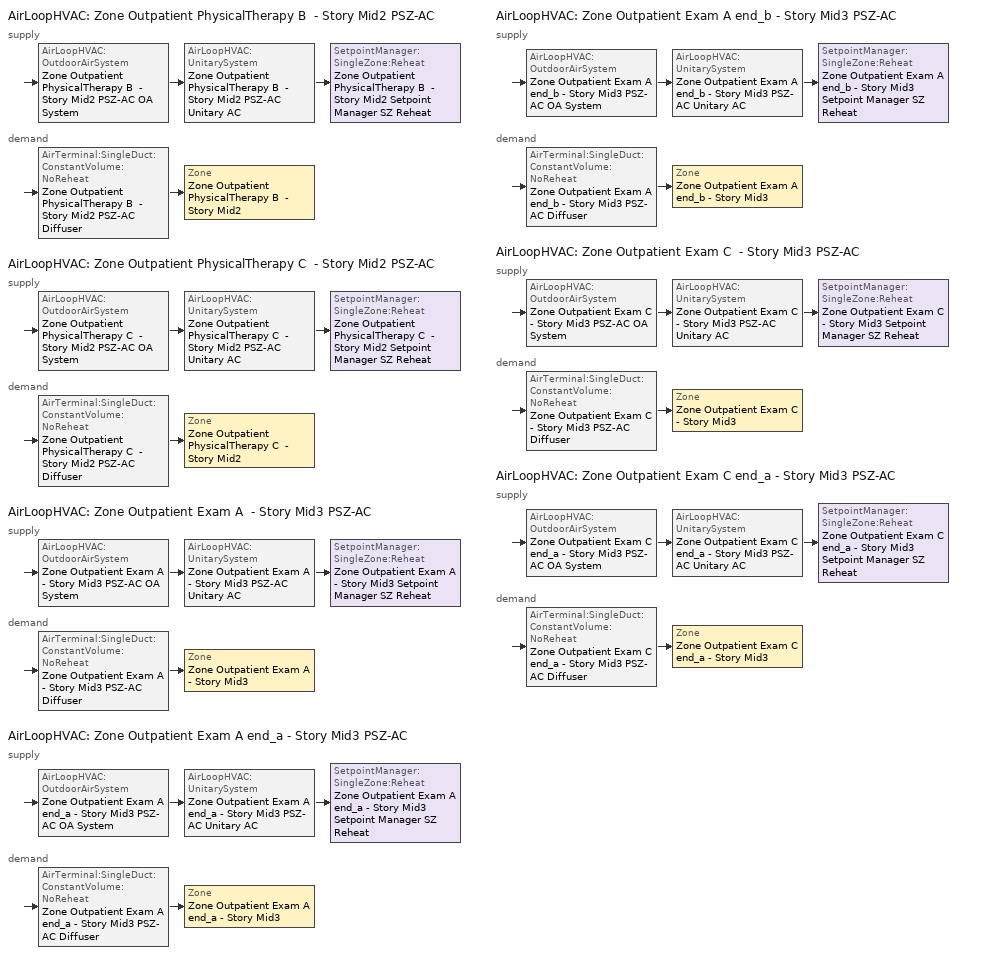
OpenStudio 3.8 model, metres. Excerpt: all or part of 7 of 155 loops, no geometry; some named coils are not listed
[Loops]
AirLoopHVAC 'Zone Outpatient PhysicalTherapy B  - Story Mid2 PSZ-AC'
 supply: AirLoopHVAC:OutdoorAirSystem 'Zone Outpatient PhysicalTherapy B  - Story Mid2 PSZ-AC OA System' > AirLoopHVAC:UnitarySystem 'Zone Outpatient PhysicalTherapy B  - Story Mid2 PSZ-AC Unitary AC' > SetpointManager:SingleZone:Reheat 'Zone Outpatient PhysicalTherapy B  - Story Mid2 Setpoint Manager SZ Reheat'
 demand: AirTerminal:SingleDuct:ConstantVolume:NoReheat 'Zone Outpatient PhysicalTherapy B  - Story Mid2 PSZ-AC Diffuser' > Zone 'Zone Outpatient PhysicalTherapy B  - Story Mid2'
AirLoopHVAC 'Zone Outpatient PhysicalTherapy C  - Story Mid2 PSZ-AC'
 supply: AirLoopHVAC:OutdoorAirSystem 'Zone Outpatient PhysicalTherapy C  - Story Mid2 PSZ-AC OA System' > AirLoopHVAC:UnitarySystem 'Zone Outpatient PhysicalTherapy C  - Story Mid2 PSZ-AC Unitary AC' > SetpointManager:SingleZone:Reheat 'Zone Outpatient PhysicalTherapy C  - Story Mid2 Setpoint Manager SZ Reheat'
 demand: AirTerminal:SingleDuct:ConstantVolume:NoReheat 'Zone Outpatient PhysicalTherapy C  - Story Mid2 PSZ-AC Diffuser' > Zone 'Zone Outpatient PhysicalTherapy C  - Story Mid2'
AirLoopHVAC 'Zone Outpatient Exam A  - Story Mid3 PSZ-AC'
 supply: AirLoopHVAC:OutdoorAirSystem 'Zone Outpatient Exam A  - Story Mid3 PSZ-AC OA System' > AirLoopHVAC:UnitarySystem 'Zone Outpatient Exam A  - Story Mid3 PSZ-AC Unitary AC' > SetpointManager:SingleZone:Reheat 'Zone Outpatient Exam A  - Story Mid3 Setpoint Manager SZ Reheat'
 demand: AirTerminal:SingleDuct:ConstantVolume:NoReheat 'Zone Outpatient Exam A  - Story Mid3 PSZ-AC Diffuser' > Zone 'Zone Outpatient Exam A  - Story Mid3'
AirLoopHVAC 'Zone Outpatient Exam A end_a - Story Mid3 PSZ-AC'
 supply: AirLoopHVAC:OutdoorAirSystem 'Zone Outpatient Exam A end_a - Story Mid3 PSZ-AC OA System' > AirLoopHVAC:UnitarySystem 'Zone Outpatient Exam A end_a - Story Mid3 PSZ-AC Unitary AC' > SetpointManager:SingleZone:Reheat 'Zone Outpatient Exam A end_a - Story Mid3 Setpoint Manager SZ Reheat'
 demand: AirTerminal:SingleDuct:ConstantVolume:NoReheat 'Zone Outpatient Exam A end_a - Story Mid3 PSZ-AC Diffuser' > Zone 'Zone Outpatient Exam A end_a - Story Mid3'
AirLoopHVAC 'Zone Outpatient Exam A end_b - Story Mid3 PSZ-AC'
 supply: AirLoopHVAC:OutdoorAirSystem 'Zone Outpatient Exam A end_b - Story Mid3 PSZ-AC OA System' > AirLoopHVAC:UnitarySystem 'Zone Outpatient Exam A end_b - Story Mid3 PSZ-AC Unitary AC' > SetpointManager:SingleZone:Reheat 'Zone Outpatient Exam A end_b - Story Mid3 Setpoint Manager SZ Reheat'
 demand: AirTerminal:SingleDuct:ConstantVolume:NoReheat 'Zone Outpatient Exam A end_b - Story Mid3 PSZ-AC Diffuser' > Zone 'Zone Outpatient Exam A end_b - Story Mid3'
AirLoopHVAC 'Zone Outpatient Exam C  - Story Mid3 PSZ-AC'
 supply: AirLoopHVAC:OutdoorAirSystem 'Zone Outpatient Exam C  - Story Mid3 PSZ-AC OA System' > AirLoopHVAC:UnitarySystem 'Zone Outpatient Exam C  - Story Mid3 PSZ-AC Unitary AC' > SetpointManager:SingleZone:Reheat 'Zone Outpatient Exam C  - Story Mid3 Setpoint Manager SZ Reheat'
 demand: AirTerminal:SingleDuct:ConstantVolume:NoReheat 'Zone Outpatient Exam C  - Story Mid3 PSZ-AC Diffuser' > Zone 'Zone Outpatient Exam C  - Story Mid3'
AirLoopHVAC 'Zone Outpatient Exam C end_a - Story Mid3 PSZ-AC'
 supply: AirLoopHVAC:OutdoorAirSystem 'Zone Outpatient Exam C end_a - Story Mid3 PSZ-AC OA System' > AirLoopHVAC:UnitarySystem 'Zone Outpatient Exam C end_a - Story Mid3 PSZ-AC Unitary AC' > SetpointManager:SingleZone:Reheat 'Zone Outpatient Exam C end_a - Story Mid3 Setpoint Manager SZ Reheat'
 demand: AirTerminal:SingleDuct:ConstantVolume:NoReheat 'Zone Outpatient Exam C end_a - Story Mid3 PSZ-AC Diffuser' > Zone 'Zone Outpatient Exam C end_a - Story Mid3'
[Sizing:Zone] Zone Cooling Design Supply Air Temperature Input Method=SupplyAirTemperature; Zone Cooling Design Supply Air Temperature {C}=12.7778; Zone Cooling Design Supply Air Temperature Difference {deltaC}=11.11; Zone Heating Design Supply Air Temperature Input Method=SupplyAirTemperature; Zone Heating Design Supply Air Temperature {C}=50; Zone Heating Design Supply Air Temperature Difference {deltaC}=11.11; Zone Cooling Design Supply Air Humidity Ratio {kg-H2O/kg-air}=0.0085; Zone Heating Design Supply Air Humidity Ratio {kg-H2O/kg-air}=0.008; Cooling Design Air Flow Method=DesignDay; Heating Design Air Flow Method=DesignDay; Account for Dedicated Outdoor Air System=No; Dedicated Outdoor Air System Control Strategy=NeutralSupplyAir; Dedicated Outdoor Air Low Setpoint Temperature for Design {C}=autosize; Dedicated Outdoor Air High Setpoint Temperature for Design {C}=autosize; Zone Load Sizing Method=Sensible Load Only No Latent Load; Zone Latent Cooling Design Supply Air Humidity Ratio Input Method=HumidityRatioDifference; Zone Cooling Design Supply Air Humidity Ratio Difference {kgWater/kgDryAir}=0.005; Zone Latent Heating Design Supply Air Humidity Ratio Input Method=HumidityRatioDifference; Zone Humidification Design Supply Air Humidity Ratio Difference {kgWater/kgDryAir}=0.005
Zone Outpatient Exam A end_a - Story Mid3; Zone Outpatient Exam C end_a - Story Mid3; Zone Outpatient Exam A  - Story Mid3; Zone Outpatient Exam C  - Story Mid3; Zone Outpatient Exam A end_b - Story Mid3; Zone Outpatient PhysicalTherapy B  - Story Mid2; Zone Outpatient PhysicalTherapy C  - Story Mid2
[Zone equipment]
Zone Outpatient Exam A end_a - Story Mid3: Zone Outpatient Exam A end_a - Story Mid3 PSZ-AC Diffuser
Zone Outpatient Exam C end_a - Story Mid3: Zone Outpatient Exam C end_a - Story Mid3 PSZ-AC Diffuser
Zone Outpatient Exam A  - Story Mid3: Zone Outpatient Exam A  - Story Mid3 PSZ-AC Diffuser
Zone Outpatient Exam C  - Story Mid3: Zone Outpatient Exam C  - Story Mid3 PSZ-AC Diffuser
Zone Outpatient Exam A end_b - Story Mid3: Zone Outpatient Exam A end_b - Story Mid3 PSZ-AC Diffuser
Zone Outpatient PhysicalTherapy B  - Story Mid2: Zone Outpatient PhysicalTherapy B  - Story Mid2 PSZ-AC Diffuser
Zone Outpatient PhysicalTherapy C  - Story Mid2: Zone Outpatient PhysicalTherapy C  - Story Mid2 PSZ-AC Diffuser
[AirLoopHVAC] Design Return Air Flow Fraction of Supply Air Flow=1
Name | Availability Schedule | Design Supply Air Flow Rate {m3/s}
Zone Outpatient PhysicalTherapy B  - Story Mid2 PSZ-AC | Zone Outpatient PhysicalTherapy B  - Story Mid2 PSZ-AC Occ Sch | 0.0306993
Zone Outpatient PhysicalTherapy C  - Story Mid2 PSZ-AC | Zone Outpatient PhysicalTherapy C  - Story Mid2 PSZ-AC Occ Sch | 0.0331788
Zone Outpatient Exam A  - Story Mid3 PSZ-AC | Zone Outpatient Exam A  - Story Mid3 PSZ-AC Occ Sch | 0.545037
Zone Outpatient Exam A end_a - Story Mid3 PSZ-AC | Zone Outpatient Exam A end_a - Story Mid3 PSZ-AC Occ Sch | 0.163314
Zone Outpatient Exam A end_b - Story Mid3 PSZ-AC | Zone Outpatient Exam A end_b - Story Mid3 PSZ-AC Occ Sch | 0.173162
Zone Outpatient Exam C  - Story Mid3 PSZ-AC | Zone Outpatient Exam C  - Story Mid3 PSZ-AC Occ Sch | 0.528667
Zone Outpatient Exam C end_a - Story Mid3 PSZ-AC | Zone Outpatient Exam C end_a - Story Mid3 PSZ-AC Occ Sch | 0.155591
[Sizing:System] Type of Load to Size On=Sensible; Central Heating Maximum System Air Flow Ratio=1; Preheat Design Temperature {C}=7.22222; Preheat Design Humidity Ratio {kg-H2O/kg-Air}=0.008; Precool Design Temperature {C}=12.7778; Precool Design Humidity Ratio {kg-H2O/kg-Air}=0.008; Central Cooling Design Supply Air Temperature {C}=12.7778; Central Heating Design Supply Air Temperature {C}=50; Sizing Option=Coincident; 100% Outdoor Air in Cooling=No; 100% Outdoor Air in Heating=No; Central Cooling Design Supply Air Humidity Ratio {kg-H2O/kg-Air}=0.0085; Central Heating Design Supply Air Humidity Ratio {kg-H2O/kg-Air}=0.008; Cooling Design Air Flow Method=DesignDay; Heating Design Air Flow Method=DesignDay; System Outdoor Air Method=ZoneSum; Zone Maximum Outdoor Air Fraction=1; Cooling Supply Air Flow Rate Per Floor Area {m3/s-m2}=0.00996765; Cooling Fraction of Autosized Cooling Supply Air Flow Rate=1; Cooling Supply Air Flow Rate Per Unit Cooling Capacity {m3/s-W}=3.94755e-05; Heating Supply Air Flow Rate Per Floor Area {m3/s-m2}=0.00996765; Heating Fraction of Autosized Heating Supply Air Flow Rate=1; Heating Fraction of Autosized Cooling Supply Air Flow Rate=1; Heating Supply Air Flow Rate Per Unit Heating Capacity {m3/s-W}=3.15882e-05; Cooling Design Capacity Method=CoolingDesignCapacity; Cooling Design Capacity Per Floor Area {W/m2}=234.7; Fraction of Autosized Cooling Design Capacity=1; Heating Design Capacity Method=HeatingDesignCapacity; Heating Design Capacity Per Floor Area {W/m2}=157; Fraction of Autosized Heating Design Capacity=1; Central Cooling Capacity Control Method=OnOff; Occupant Diversity=1
Name | Design Outdoor Air Flow Rate {m3/s} | Cooling Design Capacity {W} | Heating Design Capacity {W}
Zone Outpatient PhysicalTherapy B  - Story Mid2 PSZ-AC | 0.0306993 | 561.51 | 953.2
Zone Outpatient PhysicalTherapy C  - Story Mid2 PSZ-AC | 0.0331788 | 606.76 | 1030.67
Zone Outpatient Exam A  - Story Mid3 PSZ-AC | 0.545037 | 7285.65 | 6248.53
Zone Outpatient Exam A end_a - Story Mid3 PSZ-AC | 0.163314 | 2149.55 | 2228.87
Zone Outpatient Exam A end_b - Story Mid3 PSZ-AC | 0.173162 | 2270.77 | 2217.58
Zone Outpatient Exam C  - Story Mid3 PSZ-AC | 0.528667 | 6801.77 | 6238.95
Zone Outpatient Exam C end_a - Story Mid3 PSZ-AC | 0.155591 | 1987.39 | 2226.41
[SetpointManager:SingleZone:Reheat] Minimum Supply Air Temperature {C}=12.7778; Maximum Supply Air Temperature {C}=50
Name | Control Zone | Setpoint Node or NodeList
Zone Outpatient PhysicalTherapy B  - Story Mid2 Setpoint Manager SZ Reheat | Zone Outpatient PhysicalTherapy B  - Story Mid2 | Zone Outpatient PhysicalTherapy B  - Story Mid2 PSZ-AC Supply Outlet Node
Zone Outpatient PhysicalTherapy C  - Story Mid2 Setpoint Manager SZ Reheat | Zone Outpatient PhysicalTherapy C  - Story Mid2 | Zone Outpatient PhysicalTherapy C  - Story Mid2 PSZ-AC Supply Outlet Node
Zone Outpatient Exam A  - Story Mid3 Setpoint Manager SZ Reheat | Zone Outpatient Exam A  - Story Mid3 | Zone Outpatient Exam A  - Story Mid3 PSZ-AC Supply Outlet Node
Zone Outpatient Exam A end_a - Story Mid3 Setpoint Manager SZ Reheat | Zone Outpatient Exam A end_a - Story Mid3 | Zone Outpatient Exam A end_a - Story Mid3 PSZ-AC Supply Outlet Node
Zone Outpatient Exam A end_b - Story Mid3 Setpoint Manager SZ Reheat | Zone Outpatient Exam A end_b - Story Mid3 | Zone Outpatient Exam A end_b - Story Mid3 PSZ-AC Supply Outlet Node
Zone Outpatient Exam C  - Story Mid3 Setpoint Manager SZ Reheat | Zone Outpatient Exam C  - Story Mid3 | Zone Outpatient Exam C  - Story Mid3 PSZ-AC Supply Outlet Node
Zone Outpatient Exam C end_a - Story Mid3 Setpoint Manager SZ Reheat | Zone Outpatient Exam C end_a - Story Mid3 | Zone Outpatient Exam C end_a - Story Mid3 PSZ-AC Supply Outlet Node
[Coil:Heating:Electric] Availability Schedule=Always On Discrete; Efficiency=1
Name | Nominal Capacity {W}
Zone Outpatient PhysicalTherapy B  - Story Mid2 PSZ-AC Electric Backup Htg Coil | 1561.77
Zone Outpatient PhysicalTherapy C  - Story Mid2 PSZ-AC Electric Backup Htg Coil | 1688.16
Zone Outpatient Exam A  - Story Mid3 PSZ-AC Electric Backup Htg Coil | 21795
Zone Outpatient Exam A end_a - Story Mid3 PSZ-AC Electric Backup Htg Coil | 6432.1
Zone Outpatient Exam A end_b - Story Mid3 PSZ-AC Electric Backup Htg Coil | 6775.68
Zone Outpatient Exam C  - Story Mid3 PSZ-AC Electric Backup Htg Coil | 21222.8
Zone Outpatient Exam C end_a - Story Mid3 PSZ-AC Electric Backup Htg Coil | 6162.68
[Coil:Cooling:DX:SingleSpeed] Availability Schedule=Always On Discrete; Rated COP {W/W}=3.14722; Rated Evaporator Fan Power Per Volume Flow Rate 2017 {W/(m3/s)}=773.3; Rated Evaporator Fan Power Per Volume Flow Rate 2023 {W/(m3/s)}=934.4; Total Cooling Capacity Function of Temperature Curve=DOE Ref DX Clg Coil Cool-Cap-fT; Total Cooling Capacity Function of Flow Fraction Curve=DOE Ref DX Clg Coil Cool-CAP-fFlow; Energy Input Ratio Function of Temperature Curve=DOE Ref DX Clg Coil Cool-EIR-fT; Energy Input Ratio Function of Flow Fraction Curve=DOE Ref DX Clg Coil Cool-EIR-fFlow; Part Load Fraction Correlation Curve=DOE Ref DX Clg Coil Cool-PLF-fPLR; Minimum Outdoor Dry-Bulb Temperature for Compressor Operation {C}=-25; Nominal Time for Condensate Removal to Begin {s}=0; Ratio of Initial Moisture Evaporation Rate and Steady State Latent Capacity=0; Maximum Cycling Rate {cycles/hr}=0; Latent Capacity Time Constant {s}=0; Condenser Type=AirCooled; Evaporative Condenser Effectiveness=0.9; Evaporative Condenser Air Flow Rate {m3/s}=autosize; Evaporative Condenser Pump Rated Power Consumption {W}=autosize; Crankcase Heater Capacity {W}=0; Maximum Outdoor Dry-Bulb Temperature for Crankcase Heater Operation {C}=10; Basin Heater Capacity {W/K}=0; Basin Heater Setpoint Temperature {C}=2
Name | Rated Total Cooling Capacity {W} | Rated Sensible Heat Ratio | Rated Air Flow Rate {m3/s}
Zone Outpatient PhysicalTherapy B  - Story Mid2 PSZ-AC 1spd DX AC Clg Coil 2kBtu/hr 9.7SEER | 762.336 | 0.701083 | 0.0306993
Zone Outpatient PhysicalTherapy C  - Story Mid2 PSZ-AC 1spd DX AC Clg Coil 3kBtu/hr 9.7SEER | 823.909 | 0.701083 | 0.0331788
Zone Outpatient Exam A  - Story Mid3 PSZ-AC 1spd DX AC Clg Coil 30kBtu/hr 9.7SEER | 10455.6 | 0.793256 | 0.545037
Zone Outpatient Exam A end_a - Story Mid3 PSZ-AC 1spd DX AC Clg Coil 9kBtu/hr 9.7SEER | 3057.64 | 0.800064 | 0.163314
Zone Outpatient Exam A end_b - Story Mid3 PSZ-AC 1spd DX AC Clg Coil 10kBtu/hr 9.7SEER | 3215.91 | 0.800704 | 0.173162
Zone Outpatient Exam C  - Story Mid3 PSZ-AC 1spd DX AC Clg Coil 28kBtu/hr 9.7SEER | 9781.21 | 0.800944 | 0.528667
Zone Outpatient Exam C end_a - Story Mid3 PSZ-AC 1spd DX AC Clg Coil 9kBtu/hr 9.7SEER | 2843.05 | 0.800067 | 0.155591
[Fan:OnOff] Availability Schedule=Always On Discrete; Fan Total Efficiency=0.53625; Pressure Rise {Pa}=622.722; Motor Efficiency=0.825; Motor In Airstream Fraction=1
Name | Maximum Flow Rate {m3/s} | Fan Power Ratio Function of Speed Ratio Curve | Fan Efficiency Ratio Function of Speed Ratio Curve
Zone Outpatient PhysicalTherapy B  - Story Mid2 PSZ-AC Fan | 0.0306993 | Fan On Off Power Curve 112 | Fan On Off Efficiency Curve 112
Zone Outpatient PhysicalTherapy C  - Story Mid2 PSZ-AC Fan | 0.0331788 | Fan On Off Power Curve 113 | Fan On Off Efficiency Curve 113
Zone Outpatient Exam A  - Story Mid3 PSZ-AC Fan | 0.545037 | Fan On Off Power Curve 114 | Fan On Off Efficiency Curve 114
Zone Outpatient Exam A end_a - Story Mid3 PSZ-AC Fan | 0.163314 | Fan On Off Power Curve 115 | Fan On Off Efficiency Curve 115
Zone Outpatient Exam A end_b - Story Mid3 PSZ-AC Fan | 0.173162 | Fan On Off Power Curve 116 | Fan On Off Efficiency Curve 116
Zone Outpatient Exam C  - Story Mid3 PSZ-AC Fan | 0.528667 | Fan On Off Power Curve 117 | Fan On Off Efficiency Curve 117
Zone Outpatient Exam C end_a - Story Mid3 PSZ-AC Fan | 0.155591 | Fan On Off Power Curve 118 | Fan On Off Efficiency Curve 118
[AirLoopHVAC:UnitarySystem] Control Type=Load; Dehumidification Control Type=None; Availability Schedule=Always On Discrete; Fan Placement=DrawThrough; DX Heating Coil Sizing Ratio=1; Use DOAS DX Cooling Coil=No; DOAS DX Cooling Coil Leaving Minimum Air Temperature {C}=2; Latent Load Control=SensibleOnlyLoadControl; Supply Air Flow Rate Method During Cooling Operation=SupplyAirFlowRate; Supply Air Flow Rate Method During Heating Operation=SupplyAirFlowRate; Supply Air Flow Rate Method When No Cooling or Heating is Required=None; No Load Supply Air Flow Rate Control Set To Low Speed=Yes; Maximum Supply Air Temperature {C}=50; Maximum Outdoor Dry-Bulb Temperature for Supplemental Heater Operation {C}=21; Ancilliary On-Cycle Electric Power {W}=0; Ancilliary Off-Cycle Electric Power {W}=0
Name | Controlling Zone or Thermostat Location | Supply Fan | Supply Air Fan Operating Mode Schedule | Heating Coil | Cooling Coil | Supplemental Heating Coil | Supply Air Flow Rate During Cooling Operation {m3/s} | Supply Air Flow Rate During Heating Operation {m3/s}
Zone Outpatient PhysicalTherapy B  - Story Mid2 PSZ-AC Unitary AC | Zone Outpatient PhysicalTherapy B  - Story Mid2 | Zone Outpatient PhysicalTherapy B  - Story Mid2 PSZ-AC Fan | Zone Outpatient PhysicalTherapy B  - Story Mid2 PSZ-AC_night_fancycle_schedule | Zone Outpatient PhysicalTherapy B  - Story Mid2 PSZ-AC Water Htg Coil | Zone Outpatient PhysicalTherapy B  - Story Mid2 PSZ-AC 1spd DX AC Clg Coil 2kBtu/hr 9.7SEER | Zone Outpatient PhysicalTherapy B  - Story Mid2 PSZ-AC Electric Backup Htg Coil | 0.0306993 | 0.0306993
Zone Outpatient PhysicalTherapy C  - Story Mid2 PSZ-AC Unitary AC | Zone Outpatient PhysicalTherapy C  - Story Mid2 | Zone Outpatient PhysicalTherapy C  - Story Mid2 PSZ-AC Fan | Zone Outpatient PhysicalTherapy C  - Story Mid2 PSZ-AC_night_fancycle_schedule | Zone Outpatient PhysicalTherapy C  - Story Mid2 PSZ-AC Water Htg Coil | Zone Outpatient PhysicalTherapy C  - Story Mid2 PSZ-AC 1spd DX AC Clg Coil 3kBtu/hr 9.7SEER | Zone Outpatient PhysicalTherapy C  - Story Mid2 PSZ-AC Electric Backup Htg Coil | 0.0331788 | 0.0331788
Zone Outpatient Exam A  - Story Mid3 PSZ-AC Unitary AC | Zone Outpatient Exam A  - Story Mid3 | Zone Outpatient Exam A  - Story Mid3 PSZ-AC Fan | Zone Outpatient Exam A  - Story Mid3 PSZ-AC_night_fancycle_schedule | Zone Outpatient Exam A  - Story Mid3 PSZ-AC Water Htg Coil | Zone Outpatient Exam A  - Story Mid3 PSZ-AC 1spd DX AC Clg Coil 30kBtu/hr 9.7SEER | Zone Outpatient Exam A  - Story Mid3 PSZ-AC Electric Backup Htg Coil | 0.545037 | 0.545037
Zone Outpatient Exam A end_a - Story Mid3 PSZ-AC Unitary AC | Zone Outpatient Exam A end_a - Story Mid3 | Zone Outpatient Exam A end_a - Story Mid3 PSZ-AC Fan | Zone Outpatient Exam A end_a - Story Mid3 PSZ-AC_night_fancycle_schedule | Zone Outpatient Exam A end_a - Story Mid3 PSZ-AC Water Htg Coil | Zone Outpatient Exam A end_a - Story Mid3 PSZ-AC 1spd DX AC Clg Coil 9kBtu/hr 9.7SEER | Zone Outpatient Exam A end_a - Story Mid3 PSZ-AC Electric Backup Htg Coil | 0.163314 | 0.163314
Zone Outpatient Exam A end_b - Story Mid3 PSZ-AC Unitary AC | Zone Outpatient Exam A end_b - Story Mid3 | Zone Outpatient Exam A end_b - Story Mid3 PSZ-AC Fan | Zone Outpatient Exam A end_b - Story Mid3 PSZ-AC_night_fancycle_schedule | Zone Outpatient Exam A end_b - Story Mid3 PSZ-AC Water Htg Coil | Zone Outpatient Exam A end_b - Story Mid3 PSZ-AC 1spd DX AC Clg Coil 10kBtu/hr 9.7SEER | Zone Outpatient Exam A end_b - Story Mid3 PSZ-AC Electric Backup Htg Coil | 0.173162 | 0.173162
Zone Outpatient Exam C  - Story Mid3 PSZ-AC Unitary AC | Zone Outpatient Exam C  - Story Mid3 | Zone Outpatient Exam C  - Story Mid3 PSZ-AC Fan | Zone Outpatient Exam C  - Story Mid3 PSZ-AC_night_fancycle_schedule | Zone Outpatient Exam C  - Story Mid3 PSZ-AC Water Htg Coil | Zone Outpatient Exam C  - Story Mid3 PSZ-AC 1spd DX AC Clg Coil 28kBtu/hr 9.7SEER | Zone Outpatient Exam C  - Story Mid3 PSZ-AC Electric Backup Htg Coil | 0.528667 | 0.528667
Zone Outpatient Exam C end_a - Story Mid3 PSZ-AC Unitary AC | Zone Outpatient Exam C end_a - Story Mid3 | Zone Outpatient Exam C end_a - Story Mid3 PSZ-AC Fan | Zone Outpatient Exam C end_a - Story Mid3 PSZ-AC_night_fancycle_schedule | Zone Outpatient Exam C end_a - Story Mid3 PSZ-AC Water Htg Coil | Zone Outpatient Exam C end_a - Story Mid3 PSZ-AC 1spd DX AC Clg Coil 9kBtu/hr 9.7SEER | Zone Outpatient Exam C end_a - Story Mid3 PSZ-AC Electric Backup Htg Coil | 0.155591 | 0.155591
[Controller:OutdoorAir] Economizer Control Type=NoEconomizer; Economizer Control Action Type=ModulateFlow; Economizer Maximum Limit Dry-Bulb Temperature {C}=28; Economizer Maximum Limit Enthalpy {J/kg}=64000; Lockout Type=LockoutWithCompressor; Minimum Limit Type=FixedMinimum; High Humidity Control=No; Heat Recovery Bypass Control Type=BypassWhenWithinEconomizerLimits; Economizer Operation Staging=InterlockedWithMechanicalCooling
Name | Minimum Outdoor Air Flow Rate {m3/s} | Maximum Outdoor Air Flow Rate {m3/s} | Minimum Outdoor Air Schedule | Controller Mechanical Ventilation
Zone Outpatient PhysicalTherapy B  - Story Mid2 PSZ-AC OA System Controller | 0.0132012 | 0.0306993 | Zone Outpatient PhysicalTherapy B  - Story Mid2 PSZ-AC_night_novent_schedule | Controller Mechanical Ventilation 113
Zone Outpatient PhysicalTherapy C  - Story Mid2 PSZ-AC OA System Controller | 0.014274 | 0.0331788 | Zone Outpatient PhysicalTherapy C  - Story Mid2 PSZ-AC_night_novent_schedule | Controller Mechanical Ventilation 114
Zone Outpatient Exam A  - Story Mid3 PSZ-AC OA System Controller | 0.0736687 | 0.545037 | Zone Outpatient Exam A  - Story Mid3 PSZ-AC_night_novent_schedule | Controller Mechanical Ventilation 115
Zone Outpatient Exam A end_a - Story Mid3 PSZ-AC OA System Controller | 0.0196885 | 0.163314 | Zone Outpatient Exam A end_a - Story Mid3 PSZ-AC_night_novent_schedule | Controller Mechanical Ventilation 116
Zone Outpatient Exam A end_b - Story Mid3 PSZ-AC OA System Controller | 0.0196885 | 0.173162 | Zone Outpatient Exam A end_b - Story Mid3 PSZ-AC_night_novent_schedule | Controller Mechanical Ventilation 117
Zone Outpatient Exam C  - Story Mid3 PSZ-AC OA System Controller | 0.0736687 | 0.528667 | Zone Outpatient Exam C  - Story Mid3 PSZ-AC_night_novent_schedule | Controller Mechanical Ventilation 118
Zone Outpatient Exam C end_a - Story Mid3 PSZ-AC OA System Controller | 0.0196885 | 0.155591 | Zone Outpatient Exam C end_a - Story Mid3 PSZ-AC_night_novent_schedule | Controller Mechanical Ventilation 119
[Controller:MechanicalVentilation] Availability Schedule=Always On Discrete
Controller Mechanical Ventilation 113; Controller Mechanical Ventilation 114; Controller Mechanical Ventilation 115; Controller Mechanical Ventilation 116; Controller Mechanical Ventilation 117; Controller Mechanical Ventilation 118; Controller Mechanical Ventilation 119
[AirLoopHVAC:OutdoorAirSystem]
Name | Controller
Zone Outpatient PhysicalTherapy B  - Story Mid2 PSZ-AC OA System | Zone Outpatient PhysicalTherapy B  - Story Mid2 PSZ-AC OA System Controller
Zone Outpatient PhysicalTherapy C  - Story Mid2 PSZ-AC OA System | Zone Outpatient PhysicalTherapy C  - Story Mid2 PSZ-AC OA System Controller
Zone Outpatient Exam A  - Story Mid3 PSZ-AC OA System | Zone Outpatient Exam A  - Story Mid3 PSZ-AC OA System Controller
Zone Outpatient Exam A end_a - Story Mid3 PSZ-AC OA System | Zone Outpatient Exam A end_a - Story Mid3 PSZ-AC OA System Controller
Zone Outpatient Exam A end_b - Story Mid3 PSZ-AC OA System | Zone Outpatient Exam A end_b - Story Mid3 PSZ-AC OA System Controller
Zone Outpatient Exam C  - Story Mid3 PSZ-AC OA System | Zone Outpatient Exam C  - Story Mid3 PSZ-AC OA System Controller
Zone Outpatient Exam C end_a - Story Mid3 PSZ-AC OA System | Zone Outpatient Exam C end_a - Story Mid3 PSZ-AC OA System Controller
[AirTerminal:SingleDuct:ConstantVolume:NoReheat] Availability Schedule=Always On Discrete
Name | Maximum Air Flow Rate {m3/s}
Zone Outpatient PhysicalTherapy B  - Story Mid2 PSZ-AC Diffuser | 0.0306993
Zone Outpatient PhysicalTherapy C  - Story Mid2 PSZ-AC Diffuser | 0.0331788
Zone Outpatient Exam A  - Story Mid3 PSZ-AC Diffuser | 0.545037
Zone Outpatient Exam A end_a - Story Mid3 PSZ-AC Diffuser | 0.163314
Zone Outpatient Exam A end_b - Story Mid3 PSZ-AC Diffuser | 0.173162
Zone Outpatient Exam C  - Story Mid3 PSZ-AC Diffuser | 0.528667
Zone Outpatient Exam C end_a - Story Mid3 PSZ-AC Diffuser | 0.155591
[Schedule:Ruleset]
Name | Default Day Schedule | Summer Design Day Schedule | Winter Design Day Schedule
Zone Outpatient Exam A  - Story Mid3 PSZ-AC Occ Sch | Zone Outpatient Exam A  - Story Mid3 PSZ-AC Occ Sch Default | Zone Outpatient Exam A  - Story Mid3 PSZ-AC Occ Sch Summer Design Day | Zone Outpatient Exam A  - Story Mid3 PSZ-AC Occ Sch Winter Design Day
Zone Outpatient Exam A end_a - Story Mid3 PSZ-AC Occ Sch | Zone Outpatient Exam A end_a - Story Mid3 PSZ-AC Occ Sch Default | Zone Outpatient Exam A end_a - Story Mid3 PSZ-AC Occ Sch Summer Design Day | Zone Outpatient Exam A end_a - Story Mid3 PSZ-AC Occ Sch Winter Design Day
Zone Outpatient Exam A end_b - Story Mid3 PSZ-AC Occ Sch | Zone Outpatient Exam A end_b - Story Mid3 PSZ-AC Occ Sch Default | Zone Outpatient Exam A end_b - Story Mid3 PSZ-AC Occ Sch Summer Design Day | Zone Outpatient Exam A end_b - Story Mid3 PSZ-AC Occ Sch Winter Design Day
Zone Outpatient Exam C  - Story Mid3 PSZ-AC Occ Sch | Zone Outpatient Exam C  - Story Mid3 PSZ-AC Occ Sch Default | Zone Outpatient Exam C  - Story Mid3 PSZ-AC Occ Sch Summer Design Day | Zone Outpatient Exam C  - Story Mid3 PSZ-AC Occ Sch Winter Design Day
Zone Outpatient Exam C end_a - Story Mid3 PSZ-AC Occ Sch | Zone Outpatient Exam C end_a - Story Mid3 PSZ-AC Occ Sch Default | Zone Outpatient Exam C end_a - Story Mid3 PSZ-AC Occ Sch Summer Design Day | Zone Outpatient Exam C end_a - Story Mid3 PSZ-AC Occ Sch Winter Design Day
Zone Outpatient PhysicalTherapy B  - Story Mid2 PSZ-AC Occ Sch | Zone Outpatient PhysicalTherapy B  - Story Mid2 PSZ-AC Occ Sch Default | Zone Outpatient PhysicalTherapy B  - Story Mid2 PSZ-AC Occ Sch Summer Design Day | Zone Outpatient PhysicalTherapy B  - Story Mid2 PSZ-AC Occ Sch Winter Design Day
Zone Outpatient PhysicalTherapy C  - Story Mid2 PSZ-AC Occ Sch | Zone Outpatient PhysicalTherapy C  - Story Mid2 PSZ-AC Occ Sch Default | Zone Outpatient PhysicalTherapy C  - Story Mid2 PSZ-AC Occ Sch Summer Design Day | Zone Outpatient PhysicalTherapy C  - Story Mid2 PSZ-AC Occ Sch Winter Design Day
Zone Outpatient Exam A  - Story Mid3 PSZ-AC_night_novent_schedule | Zone Outpatient Exam A  - Story Mid3 PSZ-AC Occ Sch Default 2 | Zone Outpatient Exam A  - Story Mid3 PSZ-AC Occ Sch Summer Design Day 2 | Zone Outpatient Exam A  - Story Mid3 PSZ-AC Occ Sch Winter Design Day 2
Zone Outpatient Exam A  - Story Mid3 PSZ-AC_night_fancycle_schedule | Zone Outpatient Exam A  - Story Mid3 PSZ-AC Occ Sch Default 3 | Zone Outpatient Exam A  - Story Mid3 PSZ-AC Occ Sch Summer Design Day 3 | Zone Outpatient Exam A  - Story Mid3 PSZ-AC Occ Sch Winter Design Day 3
Zone Outpatient Exam A end_a - Story Mid3 PSZ-AC_night_novent_schedule | Zone Outpatient Exam A end_a - Story Mid3 PSZ-AC Occ Sch Default 2 | Zone Outpatient Exam A end_a - Story Mid3 PSZ-AC Occ Sch Summer Design Day 2 | Zone Outpatient Exam A end_a - Story Mid3 PSZ-AC Occ Sch Winter Design Day 2
Zone Outpatient Exam A end_a - Story Mid3 PSZ-AC_night_fancycle_schedule | Zone Outpatient Exam A end_a - Story Mid3 PSZ-AC Occ Sch Default 3 | Zone Outpatient Exam A end_a - Story Mid3 PSZ-AC Occ Sch Summer Design Day 3 | Zone Outpatient Exam A end_a - Story Mid3 PSZ-AC Occ Sch Winter Design Day 3
Zone Outpatient Exam A end_b - Story Mid3 PSZ-AC_night_novent_schedule | Zone Outpatient Exam A end_b - Story Mid3 PSZ-AC Occ Sch Default 2 | Zone Outpatient Exam A end_b - Story Mid3 PSZ-AC Occ Sch Summer Design Day 2 | Zone Outpatient Exam A end_b - Story Mid3 PSZ-AC Occ Sch Winter Design Day 2
Zone Outpatient Exam A end_b - Story Mid3 PSZ-AC_night_fancycle_schedule | Zone Outpatient Exam A end_b - Story Mid3 PSZ-AC Occ Sch Default 3 | Zone Outpatient Exam A end_b - Story Mid3 PSZ-AC Occ Sch Summer Design Day 3 | Zone Outpatient Exam A end_b - Story Mid3 PSZ-AC Occ Sch Winter Design Day 3
Zone Outpatient Exam C  - Story Mid3 PSZ-AC_night_novent_schedule | Zone Outpatient Exam C  - Story Mid3 PSZ-AC Occ Sch Default 2 | Zone Outpatient Exam C  - Story Mid3 PSZ-AC Occ Sch Summer Design Day 2 | Zone Outpatient Exam C  - Story Mid3 PSZ-AC Occ Sch Winter Design Day 2
Zone Outpatient Exam C  - Story Mid3 PSZ-AC_night_fancycle_schedule | Zone Outpatient Exam C  - Story Mid3 PSZ-AC Occ Sch Default 3 | Zone Outpatient Exam C  - Story Mid3 PSZ-AC Occ Sch Summer Design Day 3 | Zone Outpatient Exam C  - Story Mid3 PSZ-AC Occ Sch Winter Design Day 3
Zone Outpatient Exam C end_a - Story Mid3 PSZ-AC_night_novent_schedule | Zone Outpatient Exam C end_a - Story Mid3 PSZ-AC Occ Sch Default 2 | Zone Outpatient Exam C end_a - Story Mid3 PSZ-AC Occ Sch Summer Design Day 2 | Zone Outpatient Exam C end_a - Story Mid3 PSZ-AC Occ Sch Winter Design Day 2
Zone Outpatient Exam C end_a - Story Mid3 PSZ-AC_night_fancycle_schedule | Zone Outpatient Exam C end_a - Story Mid3 PSZ-AC Occ Sch Default 3 | Zone Outpatient Exam C end_a - Story Mid3 PSZ-AC Occ Sch Summer Design Day 3 | Zone Outpatient Exam C end_a - Story Mid3 PSZ-AC Occ Sch Winter Design Day 3
Zone Outpatient PhysicalTherapy B  - Story Mid2 PSZ-AC_night_novent_schedule | Zone Outpatient PhysicalTherapy B  - Story Mid2 PSZ-AC Occ Sch Default 2 | Zone Outpatient PhysicalTherapy B  - Story Mid2 PSZ-AC Occ Sch Summer Design Day 2 | Zone Outpatient PhysicalTherapy B  - Story Mid2 PSZ-AC Occ Sch Winter Design Day 2
Zone Outpatient PhysicalTherapy B  - Story Mid2 PSZ-AC_night_fancycle_schedule | Zone Outpatient PhysicalTherapy B  - Story Mid2 PSZ-AC Occ Sch Default 3 | Zone Outpatient PhysicalTherapy B  - Story Mid2 PSZ-AC Occ Sch Summer Design Day 3 | Zone Outpatient PhysicalTherapy B  - Story Mid2 PSZ-AC Occ Sch Winter Design Day 3
Zone Outpatient PhysicalTherapy C  - Story Mid2 PSZ-AC_night_novent_schedule | Zone Outpatient PhysicalTherapy C  - Story Mid2 PSZ-AC Occ Sch Default 2 | Zone Outpatient PhysicalTherapy C  - Story Mid2 PSZ-AC Occ Sch Summer Design Day 2 | Zone Outpatient PhysicalTherapy C  - Story Mid2 PSZ-AC Occ Sch Winter Design Day 2
Zone Outpatient PhysicalTherapy C  - Story Mid2 PSZ-AC_night_fancycle_schedule | Zone Outpatient PhysicalTherapy C  - Story Mid2 PSZ-AC Occ Sch Default 3 | Zone Outpatient PhysicalTherapy C  - Story Mid2 PSZ-AC Occ Sch Summer Design Day 3 | Zone Outpatient PhysicalTherapy C  - Story Mid2 PSZ-AC Occ Sch Winter Design Day 3
[Schedule:Day]
Zone Outpatient Exam A  - Story Mid3 PSZ-AC Occ Sch Default; Zone Outpatient Exam A end_a - Story Mid3 PSZ-AC Occ Sch Default; Zone Outpatient Exam A end_b - Story Mid3 PSZ-AC Occ Sch Default; Zone Outpatient Exam C  - Story Mid3 PSZ-AC Occ Sch Default; Zone Outpatient Exam C end_a - Story Mid3 PSZ-AC Occ Sch Default; Zone Outpatient PhysicalTherapy B  - Story Mid2 PSZ-AC Occ Sch Default; Zone Outpatient PhysicalTherapy C  - Story Mid2 PSZ-AC Occ Sch Default; Zone Outpatient Exam A  - Story Mid3 PSZ-AC Occ Sch Default 2; Zone Outpatient Exam A  - Story Mid3 PSZ-AC Occ Sch Default 3; Zone Outpatient Exam A end_a - Story Mid3 PSZ-AC Occ Sch Default 2; Zone Outpatient Exam A end_a - Story Mid3 PSZ-AC Occ Sch Default 3; Zone Outpatient Exam A end_b - Story Mid3 PSZ-AC Occ Sch Default 2; Zone Outpatient Exam A end_b - Story Mid3 PSZ-AC Occ Sch Default 3; Zone Outpatient Exam C  - Story Mid3 PSZ-AC Occ Sch Default 2; Zone Outpatient Exam C  - Story Mid3 PSZ-AC Occ Sch Default 3; Zone Outpatient Exam C end_a - Story Mid3 PSZ-AC Occ Sch Default 2; Zone Outpatient Exam C end_a - Story Mid3 PSZ-AC Occ Sch Default 3; Zone Outpatient PhysicalTherapy B  - Story Mid2 PSZ-AC Occ Sch Default 2; Zone Outpatient PhysicalTherapy B  - Story Mid2 PSZ-AC Occ Sch Default 3; Zone Outpatient PhysicalTherapy C  - Story Mid2 PSZ-AC Occ Sch Default 2; Zone Outpatient PhysicalTherapy C  - Story Mid2 PSZ-AC Occ Sch Default 3: 9, 15, 0, 18, 30, 1, 24, 0, 0
Zone Outpatient Exam A  - Story Mid3 PSZ-AC Occ Sch Winter Design Day; Zone Outpatient Exam A  - Story Mid3 PSZ-AC Occ Sch Summer Design Day; Zone Outpatient Exam A end_a - Story Mid3 PSZ-AC Occ Sch Winter Design Day; Zone Outpatient Exam A end_a - Story Mid3 PSZ-AC Occ Sch Summer Design Day; Zone Outpatient Exam A end_b - Story Mid3 PSZ-AC Occ Sch Winter Design Day; Zone Outpatient Exam A end_b - Story Mid3 PSZ-AC Occ Sch Summer Design Day; Zone Outpatient Exam C  - Story Mid3 PSZ-AC Occ Sch Winter Design Day; Zone Outpatient Exam C  - Story Mid3 PSZ-AC Occ Sch Summer Design Day; Zone Outpatient Exam C end_a - Story Mid3 PSZ-AC Occ Sch Winter Design Day; Zone Outpatient Exam C end_a - Story Mid3 PSZ-AC Occ Sch Summer Design Day; Zone Outpatient PhysicalTherapy B  - Story Mid2 PSZ-AC Occ Sch Winter Design Day; Zone Outpatient PhysicalTherapy B  - Story Mid2 PSZ-AC Occ Sch Summer Design Day; Zone Outpatient PhysicalTherapy C  - Story Mid2 PSZ-AC Occ Sch Winter Design Day; Zone Outpatient PhysicalTherapy C  - Story Mid2 PSZ-AC Occ Sch Summer Design Day; Zone Outpatient Exam A  - Story Mid3 PSZ-AC Occ Sch Summer Design Day 2; Zone Outpatient Exam A  - Story Mid3 PSZ-AC Occ Sch Winter Design Day 2; Zone Outpatient Exam A  - Story Mid3 PSZ-AC Occ Sch Summer Design Day 3; Zone Outpatient Exam A  - Story Mid3 PSZ-AC Occ Sch Winter Design Day 3; Zone Outpatient Exam A end_a - Story Mid3 PSZ-AC Occ Sch Summer Design Day 2; Zone Outpatient Exam A end_a - Story Mid3 PSZ-AC Occ Sch Winter Design Day 2; Zone Outpatient Exam A end_a - Story Mid3 PSZ-AC Occ Sch Summer Design Day 3; Zone Outpatient Exam A end_a - Story Mid3 PSZ-AC Occ Sch Winter Design Day 3; Zone Outpatient Exam A end_b - Story Mid3 PSZ-AC Occ Sch Summer Design Day 2; Zone Outpatient Exam A end_b - Story Mid3 PSZ-AC Occ Sch Winter Design Day 2; Zone Outpatient Exam A end_b - Story Mid3 PSZ-AC Occ Sch Summer Design Day 3; Zone Outpatient Exam A end_b - Story Mid3 PSZ-AC Occ Sch Winter Design Day 3; Zone Outpatient Exam C  - Story Mid3 PSZ-AC Occ Sch Summer Design Day 2; Zone Outpatient Exam C  - Story Mid3 PSZ-AC Occ Sch Winter Design Day 2; Zone Outpatient Exam C  - Story Mid3 PSZ-AC Occ Sch Summer Design Day 3; Zone Outpatient Exam C  - Story Mid3 PSZ-AC Occ Sch Winter Design Day 3; Zone Outpatient Exam C end_a - Story Mid3 PSZ-AC Occ Sch Summer Design Day 2; Zone Outpatient Exam C end_a - Story Mid3 PSZ-AC Occ Sch Winter Design Day 2; Zone Outpatient Exam C end_a - Story Mid3 PSZ-AC Occ Sch Summer Design Day 3; Zone Outpatient Exam C end_a - Story Mid3 PSZ-AC Occ Sch Winter Design Day 3; Zone Outpatient PhysicalTherapy B  - Story Mid2 PSZ-AC Occ Sch Summer Design Day 2; Zone Outpatient PhysicalTherapy B  - Story Mid2 PSZ-AC Occ Sch Winter Design Day 2; Zone Outpatient PhysicalTherapy B  - Story Mid2 PSZ-AC Occ Sch Summer Design Day 3; Zone Outpatient PhysicalTherapy B  - Story Mid2 PSZ-AC Occ Sch Winter Design Day 3; Zone Outpatient PhysicalTherapy C  - Story Mid2 PSZ-AC Occ Sch Summer Design Day 2; Zone Outpatient PhysicalTherapy C  - Story Mid2 PSZ-AC Occ Sch Winter Design Day 2; Zone Outpatient PhysicalTherapy C  - Story Mid2 PSZ-AC Occ Sch Summer Design Day 3; Zone Outpatient PhysicalTherapy C  - Story Mid2 PSZ-AC Occ Sch Winter Design Day 3: 24, 0, 1
Zone Outpatient Exam A  - Story Mid3 PSZ-AC Occ Sch Saturday; Zone Outpatient Exam A end_a - Story Mid3 PSZ-AC Occ Sch Saturday; Zone Outpatient Exam A end_b - Story Mid3 PSZ-AC Occ Sch Saturday; Zone Outpatient Exam C  - Story Mid3 PSZ-AC Occ Sch Saturday; Zone Outpatient Exam C end_a - Story Mid3 PSZ-AC Occ Sch Saturday; Zone Outpatient PhysicalTherapy B  - Story Mid2 PSZ-AC Occ Sch Saturday; Zone Outpatient PhysicalTherapy C  - Story Mid2 PSZ-AC Occ Sch Saturday; Zone Outpatient Exam A  - Story Mid3 PSZ-AC Occ Sch Saturday 2; Zone Outpatient Exam A  - Story Mid3 PSZ-AC Occ Sch Saturday 3; Zone Outpatient Exam A end_a - Story Mid3 PSZ-AC Occ Sch Saturday 2; Zone Outpatient Exam A end_a - Story Mid3 PSZ-AC Occ Sch Saturday 3; Zone Outpatient Exam A end_b - Story Mid3 PSZ-AC Occ Sch Saturday 2; Zone Outpatient Exam A end_b - Story Mid3 PSZ-AC Occ Sch Saturday 3; Zone Outpatient Exam C  - Story Mid3 PSZ-AC Occ Sch Saturday 2; Zone Outpatient Exam C  - Story Mid3 PSZ-AC Occ Sch Saturday 3; Zone Outpatient Exam C end_a - Story Mid3 PSZ-AC Occ Sch Saturday 2; Zone Outpatient Exam C end_a - Story Mid3 PSZ-AC Occ Sch Saturday 3; Zone Outpatient PhysicalTherapy B  - Story Mid2 PSZ-AC Occ Sch Saturday 2; Zone Outpatient PhysicalTherapy B  - Story Mid2 PSZ-AC Occ Sch Saturday 3; Zone Outpatient PhysicalTherapy C  - Story Mid2 PSZ-AC Occ Sch Saturday 2; Zone Outpatient PhysicalTherapy C  - Story Mid2 PSZ-AC Occ Sch Saturday 3: 10, 30, 0, 18, 45, 1, 24, 0, 0
Zone Outpatient Exam A  - Story Mid3 PSZ-AC Occ Sch Sunday; Zone Outpatient Exam A end_a - Story Mid3 PSZ-AC Occ Sch Sunday; Zone Outpatient Exam A end_b - Story Mid3 PSZ-AC Occ Sch Sunday; Zone Outpatient Exam C  - Story Mid3 PSZ-AC Occ Sch Sunday; Zone Outpatient Exam C end_a - Story Mid3 PSZ-AC Occ Sch Sunday; Zone Outpatient PhysicalTherapy B  - Story Mid2 PSZ-AC Occ Sch Sunday; Zone Outpatient PhysicalTherapy C  - Story Mid2 PSZ-AC Occ Sch Sunday; Zone Outpatient Exam A  - Story Mid3 PSZ-AC Occ Sch Sunday 2; Zone Outpatient Exam A  - Story Mid3 PSZ-AC Occ Sch Sunday 3; Zone Outpatient Exam A end_a - Story Mid3 PSZ-AC Occ Sch Sunday 2; Zone Outpatient Exam A end_a - Story Mid3 PSZ-AC Occ Sch Sunday 3; Zone Outpatient Exam A end_b - Story Mid3 PSZ-AC Occ Sch Sunday 2; Zone Outpatient Exam A end_b - Story Mid3 PSZ-AC Occ Sch Sunday 3; Zone Outpatient Exam C  - Story Mid3 PSZ-AC Occ Sch Sunday 2; Zone Outpatient Exam C  - Story Mid3 PSZ-AC Occ Sch Sunday 3; Zone Outpatient Exam C end_a - Story Mid3 PSZ-AC Occ Sch Sunday 2; Zone Outpatient Exam C end_a - Story Mid3 PSZ-AC Occ Sch Sunday 3; Zone Outpatient PhysicalTherapy B  - Story Mid2 PSZ-AC Occ Sch Sunday 2; Zone Outpatient PhysicalTherapy B  - Story Mid2 PSZ-AC Occ Sch Sunday 3; Zone Outpatient PhysicalTherapy C  - Story Mid2 PSZ-AC Occ Sch Sunday 2; Zone Outpatient PhysicalTherapy C  - Story Mid2 PSZ-AC Occ Sch Sunday 3: 24, 0, 0
[Schedule:Rule] Date Specification Type=DateRange; Start Month=1; Start Day=1; End Month=12; End Day=31
Name | Schedule Ruleset | Rule Order | Day Schedule | Apply Saturday | Apply Sunday
Zone Outpatient Exam A  - Story Mid3 PSZ-AC Occ Sch Saturday Rule | Zone Outpatient Exam A  - Story Mid3 PSZ-AC Occ Sch | 1 | Zone Outpatient Exam A  - Story Mid3 PSZ-AC Occ Sch Saturday | Yes
Zone Outpatient Exam A  - Story Mid3 PSZ-AC Occ Sch Sunday Rule | Zone Outpatient Exam A  - Story Mid3 PSZ-AC Occ Sch | 0 | Zone Outpatient Exam A  - Story Mid3 PSZ-AC Occ Sch Sunday |  | Yes
Zone Outpatient Exam A end_a - Story Mid3 PSZ-AC Occ Sch Saturday Rule | Zone Outpatient Exam A end_a - Story Mid3 PSZ-AC Occ Sch | 1 | Zone Outpatient Exam A end_a - Story Mid3 PSZ-AC Occ Sch Saturday | Yes
Zone Outpatient Exam A end_a - Story Mid3 PSZ-AC Occ Sch Sunday Rule | Zone Outpatient Exam A end_a - Story Mid3 PSZ-AC Occ Sch | 0 | Zone Outpatient Exam A end_a - Story Mid3 PSZ-AC Occ Sch Sunday |  | Yes
Zone Outpatient Exam A end_b - Story Mid3 PSZ-AC Occ Sch Saturday Rule | Zone Outpatient Exam A end_b - Story Mid3 PSZ-AC Occ Sch | 1 | Zone Outpatient Exam A end_b - Story Mid3 PSZ-AC Occ Sch Saturday | Yes
Zone Outpatient Exam A end_b - Story Mid3 PSZ-AC Occ Sch Sunday Rule | Zone Outpatient Exam A end_b - Story Mid3 PSZ-AC Occ Sch | 0 | Zone Outpatient Exam A end_b - Story Mid3 PSZ-AC Occ Sch Sunday |  | Yes
Zone Outpatient Exam C  - Story Mid3 PSZ-AC Occ Sch Saturday Rule | Zone Outpatient Exam C  - Story Mid3 PSZ-AC Occ Sch | 1 | Zone Outpatient Exam C  - Story Mid3 PSZ-AC Occ Sch Saturday | Yes
Zone Outpatient Exam C  - Story Mid3 PSZ-AC Occ Sch Sunday Rule | Zone Outpatient Exam C  - Story Mid3 PSZ-AC Occ Sch | 0 | Zone Outpatient Exam C  - Story Mid3 PSZ-AC Occ Sch Sunday |  | Yes
Zone Outpatient Exam C end_a - Story Mid3 PSZ-AC Occ Sch Saturday Rule | Zone Outpatient Exam C end_a - Story Mid3 PSZ-AC Occ Sch | 1 | Zone Outpatient Exam C end_a - Story Mid3 PSZ-AC Occ Sch Saturday | Yes
Zone Outpatient Exam C end_a - Story Mid3 PSZ-AC Occ Sch Sunday Rule | Zone Outpatient Exam C end_a - Story Mid3 PSZ-AC Occ Sch | 0 | Zone Outpatient Exam C end_a - Story Mid3 PSZ-AC Occ Sch Sunday |  | Yes
Zone Outpatient PhysicalTherapy B  - Story Mid2 PSZ-AC Occ Sch Saturday Rule | Zone Outpatient PhysicalTherapy B  - Story Mid2 PSZ-AC Occ Sch | 1 | Zone Outpatient PhysicalTherapy B  - Story Mid2 PSZ-AC Occ Sch Saturday | Yes
Zone Outpatient PhysicalTherapy B  - Story Mid2 PSZ-AC Occ Sch Sunday Rule | Zone Outpatient PhysicalTherapy B  - Story Mid2 PSZ-AC Occ Sch | 0 | Zone Outpatient PhysicalTherapy B  - Story Mid2 PSZ-AC Occ Sch Sunday |  | Yes
Zone Outpatient PhysicalTherapy C  - Story Mid2 PSZ-AC Occ Sch Saturday Rule | Zone Outpatient PhysicalTherapy C  - Story Mid2 PSZ-AC Occ Sch | 1 | Zone Outpatient PhysicalTherapy C  - Story Mid2 PSZ-AC Occ Sch Saturday | Yes
Zone Outpatient PhysicalTherapy C  - Story Mid2 PSZ-AC Occ Sch Sunday Rule | Zone Outpatient PhysicalTherapy C  - Story Mid2 PSZ-AC Occ Sch | 0 | Zone Outpatient PhysicalTherapy C  - Story Mid2 PSZ-AC Occ Sch Sunday |  | Yes
Zone Outpatient Exam A  - Story Mid3 PSZ-AC Occ Sch Sunday Rule 2 | Zone Outpatient Exam A  - Story Mid3 PSZ-AC_night_novent_schedule | 0 | Zone Outpatient Exam A  - Story Mid3 PSZ-AC Occ Sch Sunday 2 |  | Yes
Zone Outpatient Exam A  - Story Mid3 PSZ-AC Occ Sch Saturday Rule 2 | Zone Outpatient Exam A  - Story Mid3 PSZ-AC_night_novent_schedule | 1 | Zone Outpatient Exam A  - Story Mid3 PSZ-AC Occ Sch Saturday 2 | Yes
Zone Outpatient Exam A  - Story Mid3 PSZ-AC Occ Sch Sunday Rule 3 | Zone Outpatient Exam A  - Story Mid3 PSZ-AC_night_fancycle_schedule | 0 | Zone Outpatient Exam A  - Story Mid3 PSZ-AC Occ Sch Sunday 3 |  | Yes
Zone Outpatient Exam A  - Story Mid3 PSZ-AC Occ Sch Saturday Rule 3 | Zone Outpatient Exam A  - Story Mid3 PSZ-AC_night_fancycle_schedule | 1 | Zone Outpatient Exam A  - Story Mid3 PSZ-AC Occ Sch Saturday 3 | Yes
Zone Outpatient Exam A end_a - Story Mid3 PSZ-AC Occ Sch Sunday Rule 2 | Zone Outpatient Exam A end_a - Story Mid3 PSZ-AC_night_novent_schedule | 0 | Zone Outpatient Exam A end_a - Story Mid3 PSZ-AC Occ Sch Sunday 2 |  | Yes
Zone Outpatient Exam A end_a - Story Mid3 PSZ-AC Occ Sch Saturday Rule 2 | Zone Outpatient Exam A end_a - Story Mid3 PSZ-AC_night_novent_schedule | 1 | Zone Outpatient Exam A end_a - Story Mid3 PSZ-AC Occ Sch Saturday 2 | Yes
Zone Outpatient Exam A end_a - Story Mid3 PSZ-AC Occ Sch Sunday Rule 3 | Zone Outpatient Exam A end_a - Story Mid3 PSZ-AC_night_fancycle_schedule | 0 | Zone Outpatient Exam A end_a - Story Mid3 PSZ-AC Occ Sch Sunday 3 |  | Yes
Zone Outpatient Exam A end_a - Story Mid3 PSZ-AC Occ Sch Saturday Rule 3 | Zone Outpatient Exam A end_a - Story Mid3 PSZ-AC_night_fancycle_schedule | 1 | Zone Outpatient Exam A end_a - Story Mid3 PSZ-AC Occ Sch Saturday 3 | Yes
Zone Outpatient Exam A end_b - Story Mid3 PSZ-AC Occ Sch Sunday Rule 2 | Zone Outpatient Exam A end_b - Story Mid3 PSZ-AC_night_novent_schedule | 0 | Zone Outpatient Exam A end_b - Story Mid3 PSZ-AC Occ Sch Sunday 2 |  | Yes
Zone Outpatient Exam A end_b - Story Mid3 PSZ-AC Occ Sch Saturday Rule 2 | Zone Outpatient Exam A end_b - Story Mid3 PSZ-AC_night_novent_schedule | 1 | Zone Outpatient Exam A end_b - Story Mid3 PSZ-AC Occ Sch Saturday 2 | Yes
Zone Outpatient Exam A end_b - Story Mid3 PSZ-AC Occ Sch Sunday Rule 3 | Zone Outpatient Exam A end_b - Story Mid3 PSZ-AC_night_fancycle_schedule | 0 | Zone Outpatient Exam A end_b - Story Mid3 PSZ-AC Occ Sch Sunday 3 |  | Yes
Zone Outpatient Exam A end_b - Story Mid3 PSZ-AC Occ Sch Saturday Rule 3 | Zone Outpatient Exam A end_b - Story Mid3 PSZ-AC_night_fancycle_schedule | 1 | Zone Outpatient Exam A end_b - Story Mid3 PSZ-AC Occ Sch Saturday 3 | Yes
Zone Outpatient Exam C  - Story Mid3 PSZ-AC Occ Sch Sunday Rule 2 | Zone Outpatient Exam C  - Story Mid3 PSZ-AC_night_novent_schedule | 0 | Zone Outpatient Exam C  - Story Mid3 PSZ-AC Occ Sch Sunday 2 |  | Yes
Zone Outpatient Exam C  - Story Mid3 PSZ-AC Occ Sch Saturday Rule 2 | Zone Outpatient Exam C  - Story Mid3 PSZ-AC_night_novent_schedule | 1 | Zone Outpatient Exam C  - Story Mid3 PSZ-AC Occ Sch Saturday 2 | Yes
Zone Outpatient Exam C  - Story Mid3 PSZ-AC Occ Sch Sunday Rule 3 | Zone Outpatient Exam C  - Story Mid3 PSZ-AC_night_fancycle_schedule | 0 | Zone Outpatient Exam C  - Story Mid3 PSZ-AC Occ Sch Sunday 3 |  | Yes
Zone Outpatient Exam C  - Story Mid3 PSZ-AC Occ Sch Saturday Rule 3 | Zone Outpatient Exam C  - Story Mid3 PSZ-AC_night_fancycle_schedule | 1 | Zone Outpatient Exam C  - Story Mid3 PSZ-AC Occ Sch Saturday 3 | Yes
Zone Outpatient Exam C end_a - Story Mid3 PSZ-AC Occ Sch Sunday Rule 2 | Zone Outpatient Exam C end_a - Story Mid3 PSZ-AC_night_novent_schedule | 0 | Zone Outpatient Exam C end_a - Story Mid3 PSZ-AC Occ Sch Sunday 2 |  | Yes
Zone Outpatient Exam C end_a - Story Mid3 PSZ-AC Occ Sch Saturday Rule 2 | Zone Outpatient Exam C end_a - Story Mid3 PSZ-AC_night_novent_schedule | 1 | Zone Outpatient Exam C end_a - Story Mid3 PSZ-AC Occ Sch Saturday 2 | Yes
Zone Outpatient Exam C end_a - Story Mid3 PSZ-AC Occ Sch Sunday Rule 3 | Zone Outpatient Exam C end_a - Story Mid3 PSZ-AC_night_fancycle_schedule | 0 | Zone Outpatient Exam C end_a - Story Mid3 PSZ-AC Occ Sch Sunday 3 |  | Yes
Zone Outpatient Exam C end_a - Story Mid3 PSZ-AC Occ Sch Saturday Rule 3 | Zone Outpatient Exam C end_a - Story Mid3 PSZ-AC_night_fancycle_schedule | 1 | Zone Outpatient Exam C end_a - Story Mid3 PSZ-AC Occ Sch Saturday 3 | Yes
Zone Outpatient PhysicalTherapy B  - Story Mid2 PSZ-AC Occ Sch Sunday Rule 2 | Zone Outpatient PhysicalTherapy B  - Story Mid2 PSZ-AC_night_novent_schedule | 0 | Zone Outpatient PhysicalTherapy B  - Story Mid2 PSZ-AC Occ Sch Sunday 2 |  | Yes
Zone Outpatient PhysicalTherapy B  - Story Mid2 PSZ-AC Occ Sch Saturday Rule 2 | Zone Outpatient PhysicalTherapy B  - Story Mid2 PSZ-AC_night_novent_schedule | 1 | Zone Outpatient PhysicalTherapy B  - Story Mid2 PSZ-AC Occ Sch Saturday 2 | Yes
Zone Outpatient PhysicalTherapy B  - Story Mid2 PSZ-AC Occ Sch Sunday Rule 3 | Zone Outpatient PhysicalTherapy B  - Story Mid2 PSZ-AC_night_fancycle_schedule | 0 | Zone Outpatient PhysicalTherapy B  - Story Mid2 PSZ-AC Occ Sch Sunday 3 |  | Yes
Zone Outpatient PhysicalTherapy B  - Story Mid2 PSZ-AC Occ Sch Saturday Rule 3 | Zone Outpatient PhysicalTherapy B  - Story Mid2 PSZ-AC_night_fancycle_schedule | 1 | Zone Outpatient PhysicalTherapy B  - Story Mid2 PSZ-AC Occ Sch Saturday 3 | Yes
Zone Outpatient PhysicalTherapy C  - Story Mid2 PSZ-AC Occ Sch Sunday Rule 2 | Zone Outpatient PhysicalTherapy C  - Story Mid2 PSZ-AC_night_novent_schedule | 0 | Zone Outpatient PhysicalTherapy C  - Story Mid2 PSZ-AC Occ Sch Sunday 2 |  | Yes
Zone Outpatient PhysicalTherapy C  - Story Mid2 PSZ-AC Occ Sch Saturday Rule 2 | Zone Outpatient PhysicalTherapy C  - Story Mid2 PSZ-AC_night_novent_schedule | 1 | Zone Outpatient PhysicalTherapy C  - Story Mid2 PSZ-AC Occ Sch Saturday 2 | Yes
Zone Outpatient PhysicalTherapy C  - Story Mid2 PSZ-AC Occ Sch Sunday Rule 3 | Zone Outpatient PhysicalTherapy C  - Story Mid2 PSZ-AC_night_fancycle_schedule | 0 | Zone Outpatient PhysicalTherapy C  - Story Mid2 PSZ-AC Occ Sch Sunday 3 |  | Yes
Zone Outpatient PhysicalTherapy C  - Story Mid2 PSZ-AC Occ Sch Saturday Rule 3 | Zone Outpatient PhysicalTherapy C  - Story Mid2 PSZ-AC_night_fancycle_schedule | 1 | Zone Outpatient PhysicalTherapy C  - Story Mid2 PSZ-AC Occ Sch Saturday 3 | Yes
[Schedule:Constant]
Always On Discrete: Value=1
[Curve:Exponent] Coefficient1 Constant=1; Coefficient2 Constant=0; Coefficient3 Constant=0; Minimum Value of x=0; Maximum Value of x=1
Fan On Off Power Curve 112; Fan On Off Power Curve 113; Fan On Off Power Curve 114; Fan On Off Power Curve 115; Fan On Off Power Curve 116; Fan On Off Power Curve 117; Fan On Off Power Curve 118
[Curve:Cubic] Coefficient1 Constant=1; Coefficient2 x=0; Coefficient3 x**2=0; Coefficient4 x**3=0
Name | Minimum Value of x | Maximum Value of x
Fan On Off Efficiency Curve 112; Fan On Off Efficiency Curve 113; Fan On Off Efficiency Curve 114; Fan On Off Efficiency Curve 115; Fan On Off Efficiency Curve 116; Fan On Off Efficiency Curve 117; Fan On Off Efficiency Curve 118 | 0 | 1
DOE Ref DX Clg Coil Cool-CAP-fFlow; DOE Ref DX Clg Coil Cool-EIR-fFlow | -100 | 100
[Curve:Biquadratic] Minimum Value of x=-100; Maximum Value of x=100; Minimum Value of y=-100; Maximum Value of y=100
Name | Coefficient1 Constant | Coefficient2 x | Coefficient3 x**2 | Coefficient4 y | Coefficient5 y**2 | Coefficient6 x*y
DOE Ref DX Clg Coil Cool-Cap-fT | 0.971212 | -0.0152755 | 0.00144345 | -0.00039321 | -6.8364e-06 | -0.000290596
DOE Ref DX Clg Coil Cool-EIR-fT | 0.286871 | 0.0239022 | -0.000810648 | 0.0134585 | 0.000338936 | -0.000487004
[Curve:Quadratic]
DOE Ref DX Clg Coil Cool-PLF-fPLR: Coefficient1 Constant=0.909496; Coefficient2 x=0.0986477; Coefficient3 x**2=-0.00819488; Minimum Value of x=0; Maximum Value of x=1
